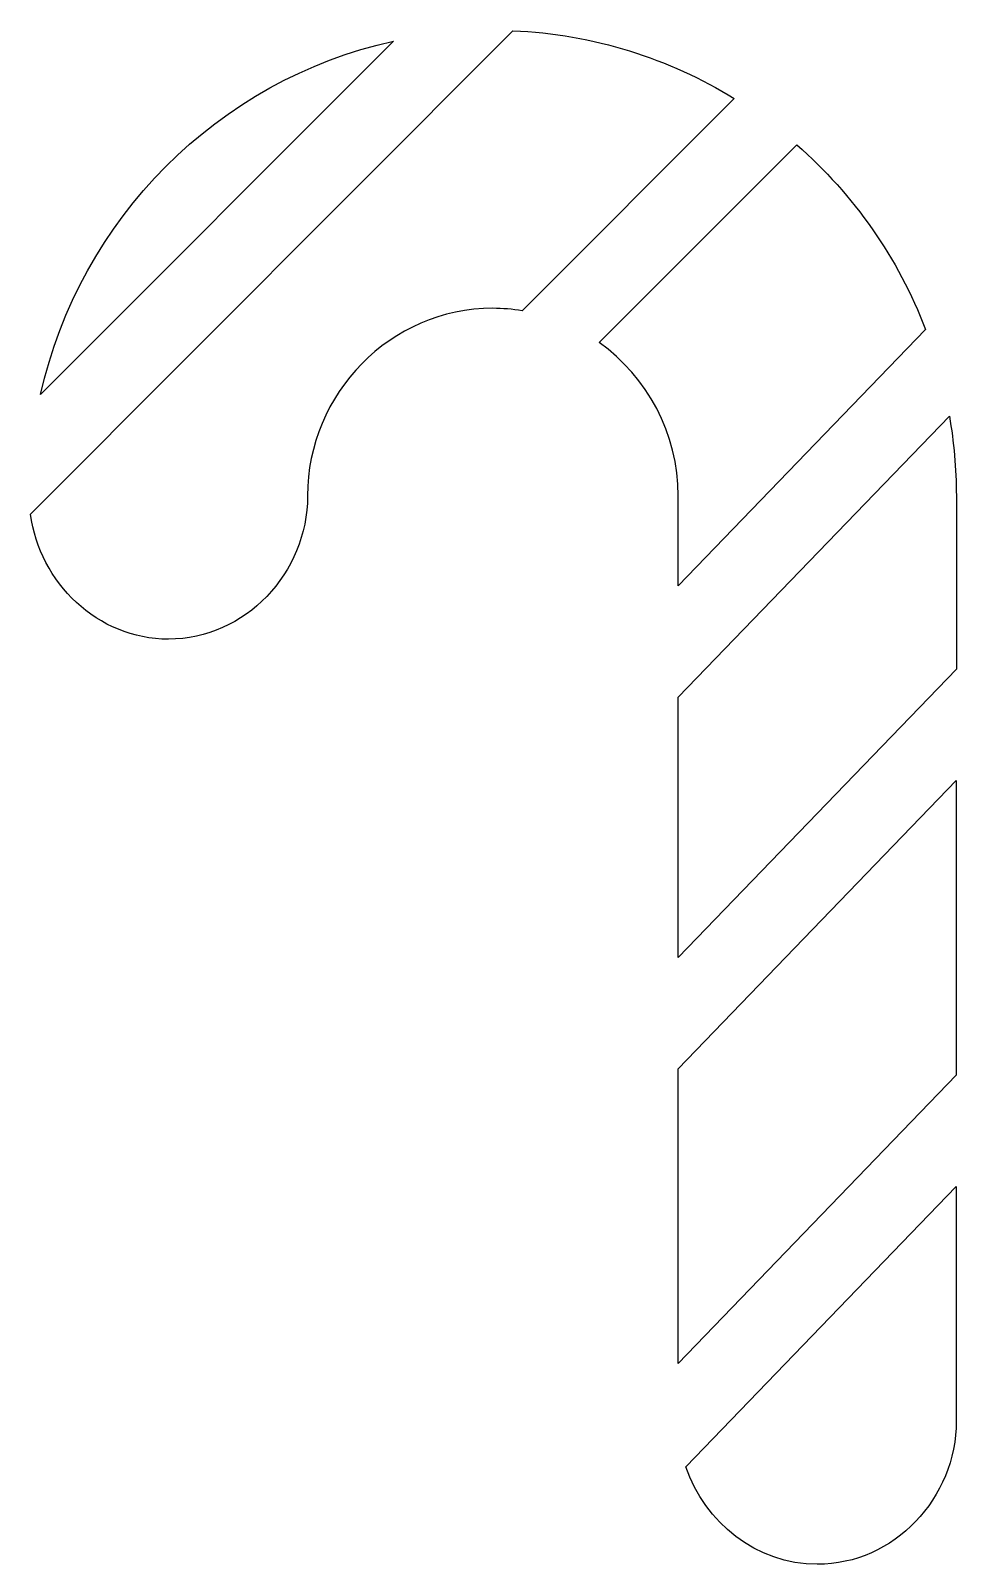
# Model space of a CAD drawing. Header units: centimetres. Extents: x -6.5 to 6.5, y -10.8 to 10.8.
import ezdxf

# ---------------------------------------------------------------- set-up
doc = ezdxf.new("R2010")
doc.units = ezdxf.units.CM
doc.header["$MEASUREMENT"] = 0
doc.layers.add('Layer 1', color=7, linetype='Continuous')

msp = doc.modelspace()

# ---------------------------------------------------------------- linework, layer by layer
at = {"layer": 'Layer 1'}
for points, knots in [([(0.40156, 6.85312), (0.40156, 6.85312), (3.38869, 9.84068), (3.38869, 9.84068), (3.38869, 9.84068), (2.4742, 10.40369), (1.41149, 10.74608), (0.27333, 10.795), (0.27333, 10.795), (0.27333, 10.795), (-6.51742, 3.99088), (-6.51742, 3.99088), (-6.51742, 3.99088), (-6.39282, 3.02166), (-5.57175, 2.22871), (-4.57665, 2.22871), (-4.57665, 2.22871), (-3.49541, 2.22871), (-2.61887, 3.16471), (-2.61887, 4.24603), (-2.61887, 4.24603), (-2.61887, 5.68783), (-1.45025, 6.88626), (-0.00852, 6.88626), (-0.00852, 6.88626), (0.13107, 6.88619), (0.26795, 6.87471), (0.40156, 6.85312)], [0, 0, 0, 0, 0.125, 0.125, 0.125, 0.125, 0.25, 0.25, 0.25, 0.25, 0.375, 0.375, 0.375, 0.375, 0.5, 0.5, 0.5, 0.5, 0.625, 0.625, 0.625, 0.625, 0.75, 0.75, 0.75, 0.75, 1, 1, 1, 1]), ([(-1.40975, 10.6483), (-3.88111, 10.1023), (-5.82719, 8.14495), (-6.37668, 5.67148), (-6.37668, 5.67148), (-6.37668, 5.67148), (-1.40975, 10.6483), (-1.40975, 10.6483)], [0, 0, 0, 0, 0.33333333, 0.33333333, 0.33333333, 0.33333333, 1, 1, 1, 1]), ([(6.08453, 6.58757), (5.69845, 7.5967), (5.07096, 8.48691), (4.2725, 9.18651), (4.2725, 9.18651), (4.2725, 9.18651), (1.4895, 6.40307), (1.4895, 6.40307), (1.4895, 6.40307), (2.16199, 5.9222), (2.60186, 5.13013), (2.60186, 4.24589), (2.60186, 4.24589), (2.60186, 4.24589), (2.60186, 2.97855), (2.60186, 2.97855), (2.60186, 2.97855), (2.60186, 2.97855), (6.08453, 6.58757), (6.08453, 6.58757)], [0, 0, 0, 0, 0.16666667, 0.16666667, 0.16666667, 0.16666667, 0.33333333, 0.33333333, 0.33333333, 0.33333333, 0.5, 0.5, 0.5, 0.5, 0.66666667, 0.66666667, 0.66666667, 0.66666667, 1, 1, 1, 1]), ([(2.60192, -2.25248), (2.60192, -2.25248), (6.51749, 1.80499), (6.51749, 1.80499), (6.51749, 1.80499), (6.51749, 1.80499), (6.51749, 4.24596), (6.51749, 4.24596), (6.51749, 4.24596), (6.51749, 4.62869), (6.48267, 5.00335), (6.4195, 5.36857), (6.4195, 5.36857), (6.4195, 5.36857), (2.60192, 1.41258), (2.60192, 1.41258), (2.60192, 1.41258), (2.60192, 1.41258), (2.60192, -2.25248), (2.60192, -2.25248)], [0, 0, 0, 0, 0.16666667, 0.16666667, 0.16666667, 0.16666667, 0.33333333, 0.33333333, 0.33333333, 0.33333333, 0.5, 0.5, 0.5, 0.5, 0.66666667, 0.66666667, 0.66666667, 0.66666667, 1, 1, 1, 1]), ([(6.51742, 0.23873), (6.51742, 0.23873), (2.60192, -3.81874), (2.60192, -3.81874), (2.60192, -3.81874), (2.60192, -3.81874), (2.60192, -7.96845), (2.60192, -7.96845), (2.60192, -7.96845), (2.60192, -7.96845), (6.51742, -3.91106), (6.51742, -3.91106), (6.51742, -3.91106), (6.51742, -3.91106), (6.51742, 0.23873), (6.51742, 0.23873)], [0, 0, 0, 0, 0.2, 0.2, 0.2, 0.2, 0.4, 0.4, 0.4, 0.4, 0.6, 0.6, 0.6, 0.6, 1, 1, 1, 1]), ([(2.70915, -9.42349), (2.97419, -10.20625), (3.70236, -10.795), (4.55971, -10.795), (4.55971, -10.795), (5.64095, -10.795), (6.51742, -9.859), (6.51742, -8.77775), (6.51742, -8.77775), (6.51742, -8.77775), (6.51742, -5.47724), (6.51742, -5.47724), (6.51742, -5.47724), (6.51742, -5.47724), (2.70915, -9.42349), (2.70915, -9.42349)], [0, 0, 0, 0, 0.2, 0.2, 0.2, 0.2, 0.4, 0.4, 0.4, 0.4, 0.6, 0.6, 0.6, 0.6, 1, 1, 1, 1])]:
    msp.add_open_spline(points, degree=3, knots=knots, dxfattribs=at)

doc.saveas('drawing.dxf')
